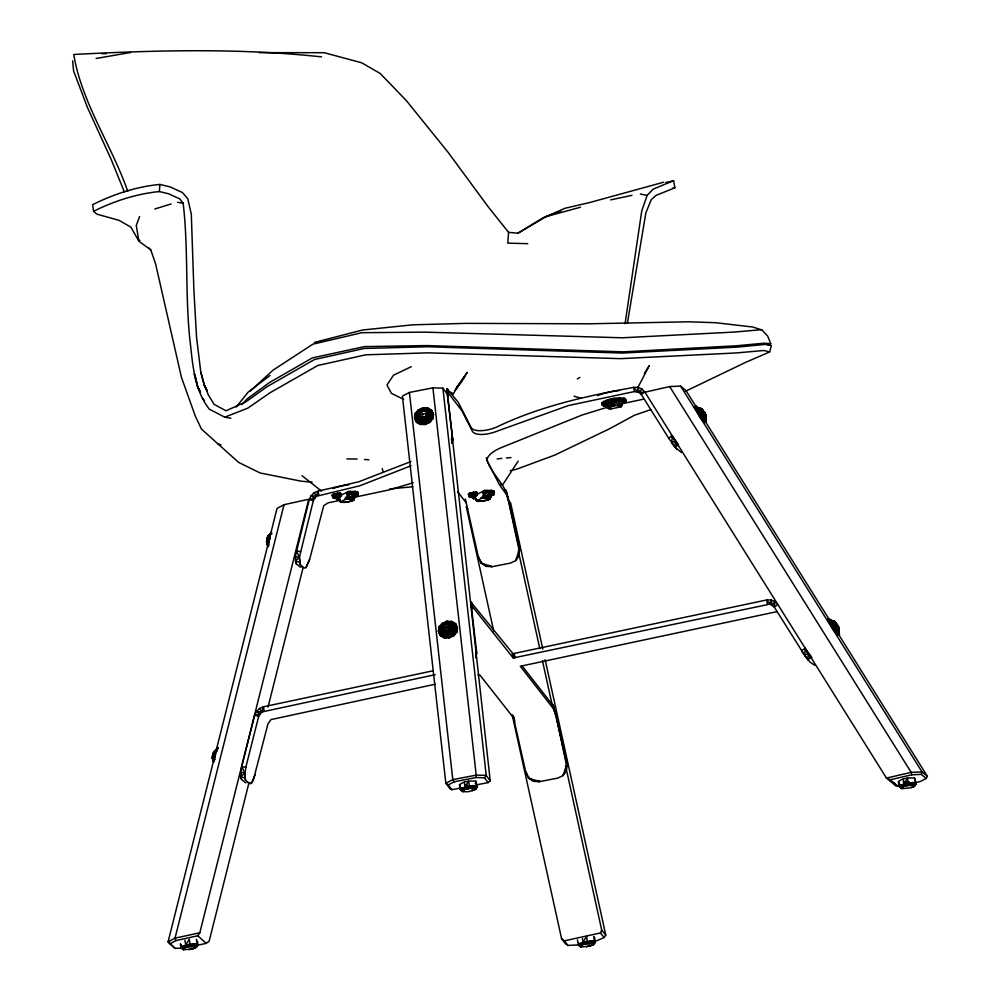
<?xml version="1.0" encoding="UTF-8"?>
<svg xmlns="http://www.w3.org/2000/svg" width="1000" height="1000" viewBox="0 0 1000 1000"><rect width="100%" height="100%" fill="white"/><g stroke="black" fill="none" stroke-linecap="round" stroke-linejoin="round"><path stroke-width="1.5" d="M476.725 652.987L475.838 650.625L475.775 657.875L476.725 652.987L470.875 602.038L513.013 653.688L512.987 657.738L513.725 657.862L770.013 604.1L774.237 607L804.788 655.562L809.837 661.938L814.55 665.212M451.875 443.075L451.925 437.275L452.812 439.637L452.1 443.3M217.525 749.125L215.475 750.062L212.738 754.638L214.537 756.137L214.3 761.25L213.412 761.45C211.125 757.1 212.775 750.925 217.425 748.913L214.925 754.562L214.175 761.688L212.362 758.275L212.738 754.638L214.025 751.75L216.363 749.862L213.337 752.85L217.425 748.913M213.512 761.775L214.438 754.175L217.575 747.075M214.887 754.15L214.6 751.612L216.363 749.862M267.663 545.513L268.188 541.987L268.55 545.312L267.663 545.513L266.6 542.337L266.988 538.7L268.675 535.825L270.338 535.138L268.425 545.763L267.663 545.513C265.363 541.175 267.038 534.987 271.675 532.975L267.587 536.912L269.725 534.125L271.775 533.188M267.762 545.837L268.688 538.25L271.262 532.05M270.613 533.925L268.837 535.675L268.775 540.212L266.988 538.7L268.263 535.812L270.613 533.925L268.675 535.825L267.762 538.562L267.175 544.163L268.425 545.763M435.25 684.212L270.988 719.587L267.975 723.825L253.337 780.1L251.425 783.312L249.8 783.737L245.562 780.263L244.675 777.775L245.8 767.362L258.725 716.225L261.737 711.988L435.1 674.688M339.988 500.325L328.025 502.875L323.713 505.725L309.662 559.263L306.038 567.612L304.413 568.038L300.188 564.562L299.387 557.362L313.35 500.525L316.363 496.287L359.688 485.812L411 465.788M465.325 499.012L478.612 558.062L481.275 563.175L486.163 566.337L491.975 566.712L510.525 563.075L515.7 560.55L519.175 554.888L519.462 549.2L508.237 498.237C504.688 483.05 490.2 473.125 486.238 457.663M676.862 449.35L671.825 442.975L672.212 435.725L668.612 438.113L674.837 447.1L681.587 452.625M805.188 648.3L811.413 657.288L807.812 659.675L801.575 650.688L805.188 648.3L804.788 655.562L808.388 653.175L811.762 657.425M620.887 406.825L622.475 400.662L625.688 399.338L624.3 398.2C616.763 397.675 607.913 398.113 601.825 402.962L602.15 404.812L603.55 405.962L607.375 405.513L610.662 409L620.887 406.825L623.587 401.575L626.025 401.188L625.688 399.338L622.875 402.225L620.887 406.825L623.587 401.575L626.025 401.188L625.188 399.787L604.388 404.2L601.825 402.962L603.55 405.962L607.375 405.513L607.062 403.775L604.738 406.062L603.212 404.1L603.55 405.962L607.375 405.513M259.088 52.638L324.212 52.7L361.737 62.812L380.188 73.45L406.337 100.575L448.038 152.262L488.462 207.138L508.562 232.35L507.8 243.15L527.762 243.675M457.175 627.288L456.725 632.325L453.65 635.913L449.087 637.938L444.263 637.85L440.462 635.675L438.387 631.15L439.15 626.962L442.225 623.362L446.788 621.35L451.613 621.438L455.412 623.612L457.488 628.125L456.725 632.325L455.412 623.612L446.788 621.35L439.15 626.962L440.462 635.675C445.9 638.713 453.263 636.975 456.413 631.475L457.175 627.288L457.488 628.125L455.412 623.612L455.737 624.45L451.925 622.275L446.788 621.35L447.1 622.188L451.925 622.275L451.613 621.438L455.737 624.45M807.812 659.675L808.388 653.175M312.113 482.137L301.238 481.188L260.15 472.987L238.588 462.375L201.475 429.087L195.413 416.362L181.462 377.438L155.562 263.762L150.775 249.925L138.95 241.275L130.912 227.175L119.188 220.387L96.912 214.163L93.562 211.325C113.85 201.125 136.575 193.837 159.275 191.55L159.975 184.462L170.087 186.887L182.338 192.488L187.775 198.725L191.3 214.175L193.912 290.712L196.575 337.488L200.8 372.188L204.262 384.925L208.325 394.825L214.025 404.288L226 410.8L245.712 401.95L266.988 386.725L314.438 359.538L364.237 348.475L427.488 346.75L622.362 353.05L737.825 347.075L765.588 344.363L771.35 345.613L769.638 351.962L745.275 362.525L685.375 391.325M915.825 782.575L920.188 781.575L926.225 778.45L927.375 776.3L922.075 771.975L911.175 772.35L886.475 778.088L890.138 779.762L898.413 786.55L895.662 785.625L886.475 778.088L644.875 392.038L641.925 388.975L638 387.337L633.675 387.388C586.587 395.988 539.675 406.275 496.3 427.225A20.8 8.363 -18.4 0 1 471.075 427.4L458.2 402.188L446.962 388.688L490.225 780.888L488.1 782.6L476.012 784.963M512.288 653.575L512.987 657.738L472.113 606.225L471.413 602.05L471.812 609.125M216.85 751.213L214.025 751.75L213.412 761.45L212.675 759.163L213.938 757.925M268.55 545.312L267.5 543.1L268.837 535.675M268.775 540.212L269.163 536.562L268.263 535.812M490.225 780.888L486.213 775.35L476.2 775.125L452.8 779.65L445.838 783.263L448.25 784.912L454.288 781.775L475.925 777.537L476.2 775.125L432.9 387.85L409.412 392.463L402.388 396.1L445.838 783.263L450 788.775L451.838 789.7L460.9 787.925M625.075 323.675L641.75 210.9L647.138 195.4L653.225 189.088L673.6 180.725L674.912 187.787L655.925 195.438L651.225 199.775L645.863 212.838L627.425 322.987M340.35 501.962L344.825 502.425L351.75 501.037L353.775 500L355.475 495.788L355.062 491.35L358.162 494.087L355.763 494.575L350.225 493.188L348.188 491.575L337.912 496.938L340.35 501.962L346.138 499.012L348.188 491.575L355.062 491.35L357.825 492.238L357.788 495.6L354.375 497.337L345.763 499.263M476.275 498.675L472.912 498.413L474.1 495.925L472.587 496.562L472.912 498.413L475.5 498.025L476.538 500.95L477.95 501.4L487.938 500.012L489.963 498.988L491.65 494.775L491.238 490.337L494.338 493.075L491.95 493.562L486.413 492.175L484.363 490.55L474.1 495.925L476.538 500.95L482.325 498L484.363 490.55L491.238 490.337L494.012 491.225L493.975 494.588L490.562 496.325L482.075 497.688M416.188 421.4L424.812 423.663L425.125 424.5L429.375 421.637L429.688 422.475L432.45 418.05L424.812 423.663L420.3 424.412L416.188 421.4L415.188 413.525L422.825 407.912L431.45 410.175L432.762 418.888L433.212 413.85L432.45 418.05C429.312 423.55 421.938 425.288 416.5 422.238L414.75 418.562L415.188 413.525L418.263 409.938L422.825 407.912L427.65 408L431.45 410.175L433.525 414.688L432.762 418.888L429.688 422.475L425.125 424.5L420.3 424.412L416.5 422.238L414.425 417.725L415.188 413.525L422 409.263M419.35 414.85L426.987 413.275L428.837 416.188L428.25 420.462L425.425 416.438L424.062 419.7L420.775 422.013L421.6 417.225L418.038 413.363L419.963 411.125L424.725 410.887L426.887 409.613L422.812 409.862L422.762 410.85L425.838 409.913L429.913 411.337L426.275 411.775L429.312 413.575L430.7 417.612L426.675 414.975L426.912 418.438L424.625 422.075L423.575 417.262L421.037 419.65L417.75 420.275L420.062 416.35L419.35 414.85L419.963 411.125L423.038 409.538L426.887 409.613L429.913 411.337L431.312 414.263L430.7 417.612L428.25 420.462L424.625 422.075L420.775 422.013L417.75 420.275L416.35 417.35L416.95 414.012C419.225 410.525 427.1 406.312 419.65 413.137L416.95 414.012L418.663 418.288L421.037 419.65L424.062 419.7L426.912 418.438L428.837 416.188L429.312 413.575L428.212 411.275L425.838 409.913L419.4 411.15L416.35 417.35L418.663 418.288L425.425 416.438L426.675 414.975L426.275 411.775L422.762 410.85L420.9 411.675L419.35 414.85L417.562 415.988L423.575 417.262L425.425 416.438L426.987 413.275L431.312 414.263M445.562 630.662L448.688 624.325L450.838 623.038L446.775 623.288L446.725 624.288L449.8 623.337L453.862 624.775L450.238 625.212L453.263 627L454.663 631.038L450.637 628.413L450.875 631.875L448.575 635.513L447.525 630.7L445 633.075L441.7 633.713L444.012 629.775L443.3 628.275L443.925 624.55L447 622.975L450.838 623.038L453.862 624.775L455.262 627.7L454.663 631.038L452.212 633.9L448.575 635.513L444.738 635.438L441.7 633.713L440.312 630.775L440.913 627.438C443.175 623.95 451.062 619.75 443.612 626.575L440.913 627.438L442.625 631.725L445 633.075L448.013 633.138L450.875 631.875L452.788 629.625L453.263 627L452.175 624.7L449.8 623.337L443.363 624.575L440.312 630.775L442.625 631.725L449.387 629.875L450.95 626.7L448.688 624.325L446.725 624.288L444.862 625.112L443.3 628.275L441.525 629.425L447.525 630.7L449.387 629.875L450.95 626.7L448.688 624.325L443.925 624.55L442 626.8L445.562 630.662L444.738 635.438L448.013 633.138L449.387 629.875L444.862 625.112M196.375 939.2L197.188 943.962L196.612 946.95L192.787 948.962L183.612 949.75L180.963 947.463L180.35 943.888M475.737 781.175L476.55 785.938L475.975 788.925L468.675 791.688L462.975 791.725L460.325 789.438L459.513 784.675C463.913 781.15 470.288 780.638 475.737 781.175L477.413 786.838L475.975 788.925L473.638 785.625L465.087 786.925L460.325 789.438L462.975 791.725M593.688 936.388L594.5 941.162L593.925 944.15L590.1 946.15L580.925 946.95L578.275 944.663L577.463 939.887M914.562 778.075L915.375 782.837L914.8 785.825L910.975 787.837L901.8 788.625L899.15 786.338L898.337 781.575C902.725 778.05 909.112 777.537 914.562 778.075L916.237 783.75L914.8 785.825L912.463 782.525L903.913 783.825L899.15 786.338L901.8 788.625L902.925 787.55L900 787.237L899.188 782.475M451.45 439.725L451.925 437.275M699.325 412.375L699.325 407.987L696.825 407.7L699.325 412.375L702.875 411.325C706.725 411.587 707.138 423.188 703.587 418.525L702.875 411.325L701.587 408.938L699.325 407.987L697.613 409.45L701.775 408.888L702.487 409.688L705.938 415.225L704.55 418.25L705.337 420L705.763 415.275L701.587 408.938L704.663 412.837L702.837 415.325L704.55 418.25L706 417.638L705.938 415.225L701.587 408.938M832.412 625.037L832.4 620.638L829.912 620.363L838.25 635.062L833.45 629.663L827.562 619.625C833.263 618.062 836.312 630.112 839.538 634.212L838.25 635.062L839.538 634.212L837.262 632.875L838.55 632.025L829.3 618.65L827.562 619.625L829.3 618.65L830.713 625.487L831.988 624.637L828.85 618.775L828.55 621.812L829.837 620.962L839.1 634.338L837.812 635.188L837.337 632.362L836.05 633.212L834.737 628.812L831.988 624.637L833.45 629.663L834.737 628.812L839.1 634.338L838.55 632.025L835.113 629.2L836.4 628.35L832.375 625.025L828.012 619.5L831.062 620.625L829.775 621.475L833.662 624.175L832.375 625.025L835.95 623.987C841.213 626.263 839.35 638.7 834.6 628.362L835.075 622.487L832.4 620.638L830.7 622.112L834.85 621.55L839.025 627.888L837.638 630.913L838.425 632.663L838.838 627.938L835.075 622.487L833.012 622.013L838.8 630.375L838.062 632.762L837.062 625.688L834.6 628.362M700.575 411.512L696.688 408.812L697.975 407.962L694.938 406.838L699.287 412.362L703.325 415.688L702.038 416.538L705.475 419.363L704.188 420.213L705.175 422.4L706.012 421.675L705.475 419.363L700.575 411.512L696.225 405.988L694.488 406.962L696.225 405.988L696.762 408.3L695.475 409.15L695.775 406.112L704.188 420.213L706.462 421.55C700.763 423.113 697.712 411.062 694.488 406.962C698.962 402.938 713.587 433.875 701.513 415.7L703.988 413.025L704.987 420.1C709.812 416.975 694.5 404.675 701.775 408.888C695.175 407.113 697.525 407.088 702.487 409.688L705.05 414.462L703.587 418.525M835.95 623.987L839.075 630.3L832.4 620.638L834.85 621.55C828.25 619.775 830.6 619.738 835.562 622.35L838.125 627.125L836.663 631.188L835.95 623.987L834.675 621.6L837.738 625.5L835.925 627.987L837.638 630.913L839.075 630.3L839.025 627.888L836.85 624.738M338.15 497.938L340.6 493.338L333.2 494.462L332.238 495.175L332.863 497.575C335.438 499.175 339.45 498.325 341.087 495.763L340.6 493.338L333.2 494.462L332.688 497.05L334.237 498.25L333.2 494.462L337.287 493.288L341.087 495.763L332.863 497.575L332.238 495.175L334.787 497.375L335.05 493.775L337.663 495.188L339.663 495.025L339.312 493.125L333.2 494.462L334.125 497.775L335.138 498.4L340.125 496.962L340.775 493.862L333.2 494.462L338.15 497.938L332.688 497.05L337.663 495.188L337.287 493.288M474.338 496.925L476.775 492.325L469.375 493.45L468.413 494.162L469.05 496.55C471.613 498.15 475.637 497.312 477.275 494.75L476.775 492.325L469.375 493.45L468.875 496.037L470.425 497.238L469.375 493.45L473.462 492.262L477.1 494.225L476.188 495.575L470.3 496.863L468.875 496.037L475.838 494.012L475.5 492.113L469.375 493.45L470.312 496.763L471.325 497.388L476.312 495.938L476.962 492.85L469.375 493.45L474.338 496.925L469.05 496.55L468.413 494.162L470.975 496.362L471.225 492.762L473.837 494.175L473.85 495.538L475.838 494.012L475.288 495.412L470.3 496.863L471.325 497.388L469.05 496.55L469.875 494.9L476 493.562L475.637 496.438L472.312 496.613L471.912 494.738L469.375 493.45L476 493.562M284.025 504.7L175.025 938.15L175.963 940.575L197.763 935.775L199.812 932.788L308.75 499.25L284.025 504.7L277.013 508.45L168.062 941.875L174.963 948.312L183.038 948.162M249.025 782.6L209.15 941.188L206.175 943.35L196 945.588M268.025 707.075L302.962 568.125M268.238 546.862L267.8 543.125L270.15 533.862L271.613 534.175M217.963 747.775L215.912 749.8L213.55 759.062L213.85 761.55M488.275 498.738L488.938 496.163L494.338 493.075L486.075 490.325L486.413 492.175L482.325 498L490.175 498.088L491.65 494.775L493.975 494.588L494.012 491.225L493.975 494.588L484.538 497.35L489.175 496.7M337.175 497.825L337.5 499.675L339.325 499.038L336.725 499.425L337.175 497.825L336.413 497.575L336.725 499.425L340.087 499.688M472.912 498.413L473.363 496.812L472.587 496.562M472.65 789.35L472.163 790.938L477.413 786.838L473.638 785.625L472.95 787.95L466.112 788.988L462.287 791L461.188 790.337L459.513 784.675M415.513 414.363L414.75 418.562M519.175 554.888L515.7 560.55L519.462 549.2L518.85 555.812L519.125 550.125L506.337 491.4L507.9 499.15M512.987 715.288L525.975 773.05L528.638 778.162L533.525 781.325L539.338 781.7L557.9 778.062L563.062 775.537L566.825 764.188L553.7 706.375L522.175 666.025M926.225 778.45L921.287 774.388L922.075 771.975L680.588 386.1L669.663 386.562L644.975 392.2M301.95 566.725L300.325 567.15L296.087 563.675L295.287 556.475L309.25 499.637L311.062 495.75L316.363 496.287L318.075 491.1L358.7 481.812L411.012 461.512M245.7 782.85L241.462 779.375L240.575 776.888L241.7 766.475L254.638 715.337L256.438 711.45L261.737 711.988L263.45 706.8L432.863 670.837M478.612 558.062L478.95 557.15M481.613 562.263L481.275 563.175L486.5 565.425L486.163 566.337M515.7 560.55L516.025 559.637M514.75 722.075L514.125 717.288L513.587 717.875L479.963 675.113L478 675.125M525.975 773.05L526.312 772.125M528.975 777.237L528.638 778.162L532.55 779.85M555.6 713.213L566.5 765.1L566.213 770.788L563.062 775.537L563.4 774.613M533.525 781.325L533.862 780.4M139.625 216.5L136.263 225.45L138.95 241.275L139.95 240.375M512.25 715.075L561.587 938.7L564.4 940.812L600.525 932.938L601.675 929.95L565.538 765.638M306.038 567.612L309.662 559.263M255.05 774.963L251.425 783.312L247.325 782.425M268.35 541.175L267.5 543.1L266.6 542.337L269.163 536.562M214.3 761.25L212.362 758.275L214.913 752.5L214.025 751.75M336.725 499.425L337.912 496.938L336.413 497.575M421.6 417.225L423.162 414.062L420.9 411.675M335.725 495.75L333.7 495.913L332.863 497.575L335.138 498.4L334.125 497.775L335.725 495.75L339.812 494.575L340.15 496.463L339.45 497.45L336.125 497.625L335.725 495.75L333.2 494.462L339.812 494.575M267.8 543.125L269.562 539.7M215.312 755.638L213.55 759.062L215.012 759.375M637.75 387.738L649.212 365.7L644.425 373.413M181.2 944.788L181.812 948.363L184.737 948.675L183.612 949.75L180.963 947.463L185.725 944.95L194.262 943.65L196.612 946.95L198.05 944.862L197.188 943.962L195.925 946.225L186.737 947.013L182.925 949.025L181.812 948.363L180.562 944.112M476.55 785.938L475.288 788.2L469.438 785.987L468.625 781.225L465.087 786.925L466.112 788.988L461.75 788.188L463.438 790L460.325 789.438M579.125 945.562L582.05 945.875L580.925 946.95L578.275 944.663L583.038 942.15L591.575 940.85L593.925 944.15L595.363 942.062L594.5 941.162L593.237 943.425L584.05 944.212L580.237 946.225L579.125 945.562L578.725 943.175M916.237 783.75L913.65 786.825L916.237 783.75L915.375 782.837L914.112 785.1L904.925 785.888L901.112 787.9L900 787.237M463.162 379.363L464.6 377M563.062 775.537L565.85 771M585.862 937.588L583.038 942.15L584.05 944.212L579.7 943.413L581.375 945.225L578.275 944.663M195.463 947.95L198.05 944.862L197.438 941.287M475.988 788.088L474.837 789.925L477.413 786.838M595.363 942.062L592.775 945.15L595.363 942.062L594.55 937.3M346.138 498.938L348.85 498.837L357.463 493.75L354.375 497.337L348.35 498.363L351.75 501.037L352.762 497.175L357.788 495.6L357.825 492.238L357.788 495.6L355.475 495.788L353.988 499.1L346.138 499.012L350.225 493.188L358.162 494.087L352.762 497.175L345.887 498.7M518.2 461.125L502.325 485.325A20.962 4.9 -10.1 0 0 500.513 483.963M339.312 493.125L340.913 495.238L340.125 496.962L339.1 496.438L334.113 497.875L336.575 498.288L336.125 497.625L337.962 495.262L333.2 494.462M477.1 494.225L476.312 495.938L475.288 495.412L477.1 494.225L475.5 492.113M595.188 941.413L604.087 937.562L605.775 935.113L545.163 659.775M447.5 388.7L448.2 392.875L461.675 410.412L472.325 431.163A20.8 8.363 -18.4 0 0 497.55 430.988L568.3 405.588L634.388 391.562L639.462 392.537L641.925 388.975M475.925 777.537L484.513 777.8L486.213 775.35L442.9 388.162L432.9 387.85M236.188 407.088L248.212 392.088L270 375.475M250.362 391.05L272.85 370.3L312.863 344.188L361.825 332.7L425.1 332.15L622.388 337.788L734.038 332.088L760.438 329.787L761.862 329.875L767.738 336.175L770.738 343.75L768 344.988M456.388 387.55L467.312 372.325L452.725 394.538A21.962 5.125 -10.1 0 0 450.55 392.262M270.15 536.213L268.688 538.25L270.138 538.562M338.225 498.688L337.5 499.675L339.925 498.762M216.637 751.125L214.438 754.175L215.9 754.488M473.363 496.812L473.688 498.663L474.4 497.675M270.338 535.138L266.625 540.688L268.463 542.513L267.175 544.163L267.5 543.1M215.238 752.212L212.387 756.625L214.225 758.45L212.925 760.1L214.438 751.75L216.1 751.075M454.812 390.35L462.438 380.55M469.375 493.45L474.15 494.25L472.312 496.613L472.75 497.275L470.312 496.763L471.912 494.738M150.775 249.925L148.763 247.825M266.6 542.337L269.175 538.625L266.988 538.7M212.362 758.275L214.925 754.562L212.738 754.638M416.275 413.475L418.575 410.775L418.263 409.938L421.925 409.05M473.688 498.663L475.5 498.025L477.95 501.4L484.663 500.913L489.963 498.988L488.938 496.163L490.562 496.325L493.638 492.738L485.025 497.825L481.938 498.25M241.938 404.613L247.175 398.837L269.363 382.612L312.275 357.938L364.425 346.613L427.1 345.575L623.288 351.838L736.363 345.788L764.25 343.188L770.738 343.75M336.087 496.887L337.663 495.188L337.675 496.55L339.663 495.025L339.1 496.438L340.913 495.238M472.275 495.875L473.837 494.175L473.462 492.262M318.775 495.275L318.075 491.1L314.15 492.75L311.062 495.75L314.462 498.125L309.25 499.637L313.35 500.525M264.15 710.975L263.45 706.8L259.525 708.462L256.438 711.45L259.837 713.838L254.638 715.337L258.725 716.225M622.562 400.475L622.875 402.225L623.587 401.575L622.475 400.662L614.412 400.812L603.962 403.188L602.15 404.812L605.688 405.375L610.662 409L607.675 408.15L604.587 404.462L603.625 401.337L602.15 404.812L604.587 404.462L614.163 398.375L614.987 405.438L607.675 408.15L604.587 404.462L608.75 407.188L614.987 405.438L621.812 406L622.475 400.662L626.025 401.188L624.625 400.05L614.5 400.238L603.962 403.188L608.15 399.663L608.475 401.512L614.987 405.438L620.988 405.325L619.113 400.387L624.3 398.2L624.625 400.05L619.113 400.387L618.488 405.112L614.412 400.812L620.413 399.7L620.075 397.85L609.612 401.825L611.425 406.188L606.025 403.162L608.75 407.188L608.513 408.825L605.688 405.375M475.175 783.325L476.6 782.075M612.062 403.85L612.987 403.125M215.912 749.8L218 748.188M192.787 948.962L196.612 946.112M590.1 946.15L593.925 943.312M911.938 787.125L914.8 784.987M639.462 392.537L641.263 394.412L644.875 392.038L639.462 392.537L638 387.337L637.038 391.525L633.675 387.388L634.388 391.562M671.825 442.975L675.425 440.6L678.45 444.712L674.837 447.1L675.425 440.6L672.212 435.725M577.337 378.95L579.862 377.362M508.562 232.35L517.95 233.2L543.062 217.787L560.837 211.038M517.95 233.2L546.15 216.6L565.062 208.25L589.35 202.625L663.612 182.225M189.312 949.712L191.95 948.162M586.625 946.912L589.263 945.35M169.938 943.8L175.963 940.575M347 494.2L350.225 493.188L349.9 491.337L355.387 493.2L347 494.2L346.688 492.463M483.175 493.188L486.413 492.175L491.575 492.188L483.175 493.188L482.863 491.45M345.012 498.612L354.05 495.487L354.375 497.337L352.762 497.175L353.775 500L348.475 501.925L341.763 502.425M481.188 497.6L490.238 494.475L490.562 496.325M447.1 622.188L439.15 626.962L438.7 631.987L440.138 634.825L444.263 637.85L448.775 637.087L456.413 631.475L453.65 635.913L453.338 635.075M159.275 191.55L168.675 193.787L179.775 198.888L183.15 203.175C188.45 247.963 185.15 293.525 189.762 338.488C192.675 362.7 193.588 389.237 209.425 409.263L224.775 417.175L247.763 408.162L270.087 392.725L317.7 365.538L365.725 354.812L427.575 352.85L620.737 358.65L736.2 352.95L763.913 350.487L769.638 351.962M650.812 409.637L634.475 415.225L610.062 428.512L554.8 455.087L516.287 469.325L510.25 470.688M413.162 482.8L389.35 489.85L345.975 499.062M154.812 208.962L171.175 203.95M580.475 207.225L546.15 216.6M314.387 342.438L362.6 330L412.875 324.825L465.325 323.375L589.225 323.8L688.562 321.8L715.45 322.7L752.65 327L761.862 329.875M411.312 366.675L393.537 375.188L386.987 384.963L391.375 393.325L403.575 399.363M608.812 406.788L582 415.05L501.362 447.6A20.8 8.363 -18.4 0 0 487.488 461.425L499.475 484.825L506.737 494.95L505.55 489.787L506.25 493.95M665.725 182.537L673.6 180.725M890.138 779.762L911.9 774.788L921.287 774.388M907.125 784.562L911.475 783.575M579.388 944.85L567.962 945.438L565.55 943.888L561.587 938.7M585.125 943.6L590.875 942.35M622.875 402.225L625.513 401.65L625.188 399.787M199.812 932.788L175.025 938.15L168.062 941.875L174.963 948.312M903.512 782.663L909.2 781.8M610.688 199.875L632.013 195.325M614.825 402.438L617.062 401.962M620.913 403.975L643.637 399.15M513.725 657.862L513.013 653.688L766.65 599.963L770.962 599.913L774.9 601.55L777.837 604.612L774.237 607L774.9 601.55L772.425 605.112L770.962 599.913L770.013 604.1L766.65 599.963L767.35 604.138M776.6 611.725L520.288 666.263L553.612 708.938L555.262 714.137L552.913 704.762L553.612 708.938M443.3 628.275L450.95 626.7L455.262 627.7L452.175 624.7L448.688 624.325M466.95 786.737L472.987 785.562M672.65 188.2L674.912 187.787M96.163 58.463L130.538 52.5M346.138 499.012L352.35 498.587L353.775 500L355.763 494.575L352.35 498.587L353.562 493.875L349.3 498.575L349.45 493.862L348.488 493.425L348.188 491.575M482.325 498L488.537 497.562L489.963 498.988L491.95 493.562L488.537 497.562L489.738 492.863L485.475 497.562L485.637 492.85L484.675 492.413L484.363 490.55M345.425 497.413L348.512 496.987L348.85 498.837L348.35 498.363M346.887 458.913L357.113 459.025M497.163 458.862L501.763 458.425M506.362 457.987L510.962 457.55M389.787 488.925L412.812 486.775M464.688 785.763L467.488 785.525L471.613 788.587M159.975 184.462C136.662 186.5 113.438 194.3 92.625 204.662L93.562 211.325M127.75 191.325C111.65 145.113 81.812 103.125 73.737 54.475C156.35 50.188 239.112 47.962 321.55 56.875M480.975 497.987L485.025 497.825L484.7 495.975M464.637 785.537L467.488 785.525L468.1 789.1M903.462 782.438L906.312 782.425L910.438 785.487M101.625 53.675L106.263 53.7M424.35 408.775L427.975 408.837L431.775 411.012L433.525 414.688L431.45 410.175L431.775 411.012L427.65 408L427.975 408.837L422.825 407.912L423.137 408.75M448.2 392.875L446.788 390.35L452.812 439.637M470.925 606.775L471.675 607.238L470.7 603.7L472.113 606.225M487.95 565.513L490.85 565.7M535.312 780.5L539.675 780.775M364.438 459.487L368.837 459.775M915.375 782.837L912.463 782.525L911.775 784.85L908.263 782.887L907.45 778.125L903.913 783.825L904.925 785.888L900.575 785.088L902.262 786.9L899.15 786.338M461.188 790.337L464.1 790.65M594.5 941.162L591.575 940.85L590.9 943.175L587.388 941.213L586.575 936.438M197.188 943.962L194.262 943.65L193.588 945.975L190.075 944.013L189.262 939.25L185.725 944.95L186.737 947.013L182.387 946.213L184.062 948.025L180.963 947.463M424.725 410.887L428.212 411.275M177.537 202.275L183.15 203.175M468.6 494.688L469.875 494.9M332.413 495.7L333.7 495.913M224.775 417.175L230.912 418.212M640.4 194.013L647.138 195.4M300.413 551.663L296.325 550.775L299.387 557.362L300.188 564.562M299.3 562.075L295.2 561.188L299.387 557.362L295.287 556.475L296.087 563.675M245.8 767.362L241.7 766.475L244.762 773.062L245.562 780.263M244.675 777.775L240.575 776.888L244.762 773.062L240.662 772.175L241.462 779.375M574.1 396.213L581.163 398.312M702.487 409.688L697.188 407.6L702.837 415.325L705.387 416.262L705.537 414.325L700.65 412.013L703.55 411.138L700.7 409.137L698.587 409.175L704.663 412.837M835.562 622.35L830.263 620.262L835.925 627.987L838.462 628.925L838.612 626.987L833.737 624.663L836.625 623.8L833.775 621.8L831.663 621.838L837.738 625.5M218.012 443.913L220.912 444.862M491.975 566.712L481.275 563.175L479.875 559.562M539.338 781.7L528.638 778.162L526.775 773.337M200.8 372.188L204.262 384.925L207.325 391.175L204.262 384.925M194.175 373.925L197.85 387.362L200.225 392.337M586.462 941.513L589.562 943.812M189.15 944.312L192.25 946.612M484.538 497.35L487.938 500.012M302.025 475.7L321.575 491.112M680.588 386.1L685.95 390.513L927.375 776.3M702.875 411.325L705.938 415.225M838.125 627.125L839.025 627.888M197.763 935.775L206.175 943.35M202.463 398.225L204.387 400.5M601.675 929.95L605.775 935.113M457.6 491.662L466.213 502.887M507.45 498.9L510.675 503.1L542.825 649.125M467.887 508.762L466.275 506.662L493.8 631.4M600.525 932.938L604.087 937.562M564.4 940.812L567.962 945.438M442.9 388.162L446.975 393.6M484.513 777.8L488.1 782.6M448.25 784.912L451.838 789.7M449.387 629.875L452.212 633.9L452.788 629.625L450.95 626.7M454.288 781.775L452.8 779.65L409.412 392.463M669.663 386.562L911.175 772.35L911.9 774.788M894.013 782.987L895.662 785.625M671.225 435.112L677.862 445.7M805.025 649.013L810.825 658.288M641.263 394.412L668.612 438.113M314.15 492.75L316.363 496.287M259.525 708.462L261.737 711.988M513.013 653.688L514.95 657.725L514.25 653.55M124.362 191.962L111.175 159.412L87.575 107.788L73.6 70.925L72.625 60.862M447.9 395.775L446.962 388.688M449.087 637.938L448.775 637.087L440.138 634.825L438.387 631.15L439.462 627.8L442.537 624.212L442.225 623.362M199.188 388.65L200.413 392.35M138 238.375L138.95 241.275M382.175 468.55L383 471.213M194.925 374.575L197.85 387.362M518.35 551.112L539.763 648.487M542.438 660.65L552.15 704.775M470.875 602.038L471.788 606.213M705.05 414.462L705.725 417.713L699.938 409.35L701.988 409.825L701.513 415.7M474.15 494.25L474.513 496.125L477.275 494.75L476.775 492.325M337.962 495.262L338.325 497.137L341.087 495.763L340.6 493.338M604.388 404.2L604.738 406.062M910.863 782.675L911.263 785.062M906.312 782.425L906.912 786M903.1 779.062L903.913 783.825L908.413 785.138L908.263 782.887M589.987 941L590.388 943.388M585.638 941.938L586.038 944.325M582.425 938.575L583.038 942.15L587.537 943.462L587.388 941.213M472.038 785.775L472.438 788.162M464.275 782.163L465.087 786.925L469.588 788.238L469.438 785.987M192.662 943.8L193.075 946.188M188.325 944.737L188.725 947.125M184.913 940.188L185.725 944.95L190.225 946.263L190.075 944.013M507.275 494.363L507.312 496.775M333.025 488.512A20.962 4.9 -10.1 0 1 349.012 484.738M597.638 395.575A21.962 5.125 -10.1 0 1 619.475 390.513M566.825 764.188L566.213 770.788L566.825 764.188M704.262 419.7L702.975 420.55L701.663 416.15L696.762 408.3L697.625 412.825L698.913 411.975L700.375 417L701.663 416.15L706.012 421.675L704.725 422.525L704.262 419.7"/></g></svg>
